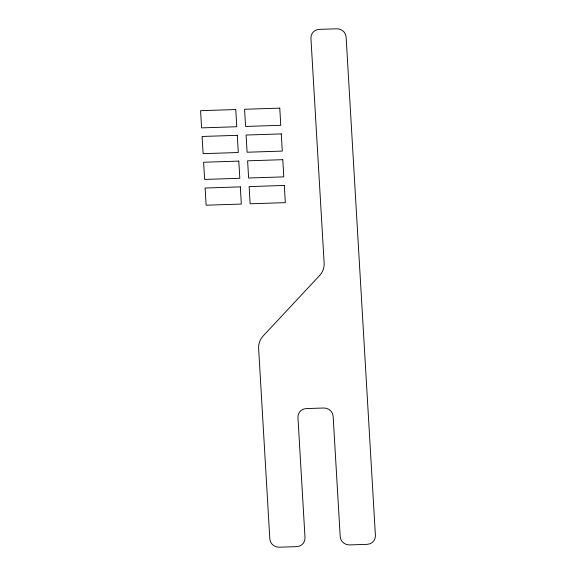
<?xml version="1.0" encoding="UTF-8"?>
<svg xmlns="http://www.w3.org/2000/svg" width="576" height="576" viewBox="0 0 576 576"><rect width="100%" height="100%" fill="white"/><g stroke="black" fill="none" stroke-linecap="round" stroke-linejoin="round"><path stroke-width="0.86" d="M319.702 275.443L263.066 336.067A17.712 17.107 22.1 0 0 258.624 348.379L269.82 538.891A8.856 8.554 22.1 0 0 279.122 547.2L296.719 546.631A8.856 8.554 22.1 0 0 305.014 537.754L297.943 417.456A8.856 8.554 22.1 0 1 306.238 408.578L323.842 408.01A8.856 8.554 22.1 0 1 333.144 416.318L340.207 536.616A8.856 8.554 22.1 0 0 349.517 544.918L367.114 544.349A8.856 8.554 22.1 0 0 375.408 535.471L346.126 37.109A8.856 8.554 22.1 0 0 336.823 28.8L319.226 29.369A8.856 8.554 22.1 0 0 310.932 38.246L324.144 263.124A17.712 17.107 22.1 0 1 319.702 275.443M235.778 109.548L200.578 110.693L201.593 127.879L236.786 126.734L235.778 109.548M279.77 108.13L244.577 109.267L245.585 126.454L280.778 125.309L279.77 108.13M237.29 135.331L202.097 136.469L203.105 153.655L238.298 152.51L237.29 135.331M281.29 133.906L246.089 135.043L247.097 152.23L282.298 151.092L281.29 133.906M238.802 161.107L203.609 162.245L204.617 179.431L239.818 178.294L238.802 161.107M282.802 159.682L247.601 160.819L248.616 178.006L283.81 176.868L282.802 159.682M240.322 186.883L205.121 188.021L206.136 205.207L241.33 204.07L240.322 186.883M284.314 185.458L249.12 186.602L250.128 203.782L285.322 202.644L284.314 185.458"/></g></svg>
